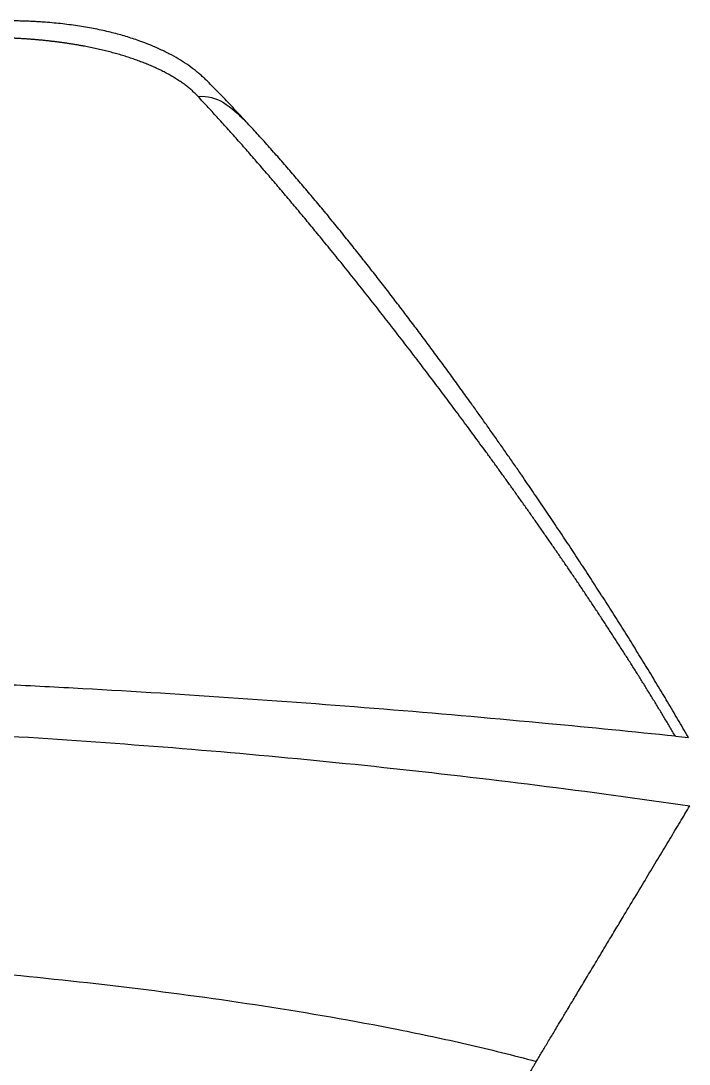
# Model space of a CAD drawing. Header units: inches. Extents: x 2 to 86, y -22 to 129.
# Drawn here: x 48.52 to 53.42, y 72.33 to 79.97 of the extents above; entities that cross this region are included whole.
import ezdxf

# ---------------------------------------------------------------- set-up
doc = ezdxf.new("R2010")
doc.units = ezdxf.units.IN
doc.header["$MEASUREMENT"] = 0
doc.layers.add('BDIM_CYAN', color=4, linetype='Continuous')

# ---------------------------------------------------------------- blocks, each defined once
blk = doc.blocks.new('2026 RHYTHM')
at = {"layer": 'BDIM_CYAN', "color": 3}
blk.add_line((49.818, 75.6575), (49.8175, 75.6582), dxfattribs=at)
at = {"layer": 'BDIM_CYAN', "color": 3, "flags": 128}
for points in [[(50.945, 73.7443), (50.993, 73.7394), (51.041, 73.7345)], [(51.041, 73.7345), (51.0395, 73.737), (51.0381, 73.7395)]]:
    blk.add_lwpolyline(points, dxfattribs=at)
at = {"layer": 'BDIM_CYAN', "color": 3}
for points, knots in [([(47.5165, 78.5431), (47.5128, 78.5469), (47.5053, 78.5543), (47.4937, 78.5653), (47.4819, 78.5763), (47.4698, 78.5871), (47.4574, 78.5978), (47.4447, 78.6084), (47.4318, 78.6189), (47.405, 78.6398), (47.3627, 78.6705), (47.3003, 78.7102), (47.2327, 78.748), (47.1333, 78.7967), (47.0204, 78.8418), (46.8927, 78.8819), (46.789, 78.9092), (46.6788, 78.933), (46.5609, 78.9531), (46.4378, 78.969), (46.34, 78.9777), (46.2717, 78.9821), (46.2339, 78.9842), (46.1958, 78.9859), (46.1574, 78.9872), (46.1188, 78.9881), (46.08, 78.9887), (46.054, 78.9887), (46.041, 78.9888)], [0, 0, 0, 0, 0.015812, 0.031558, 0.047239, 0.062857, 0.078414, 0.093912, 0.109352, 0.124735, 0.187338, 0.24851, 0.311367, 0.372399, 0.49781, 0.561524, 0.623079, 0.686816, 0.748808, 0.811504, 0.873479, 0.891444, 0.909415, 0.927409, 0.945447, 0.963546, 0.981725, 1, 1, 1, 1]), ([(47.1953, 78.6144), (47.19, 78.6171), (47.1796, 78.6225), (47.1634, 78.6304), (47.1471, 78.6382), (47.1304, 78.6459), (47.1135, 78.6535), (47.0963, 78.6609), (47.0788, 78.6683), (47.0611, 78.6755), (47.0431, 78.6826), (47.0249, 78.6896), (47.0064, 78.6965), (46.9876, 78.7032), (46.9686, 78.7098), (46.9494, 78.7163), (46.9299, 78.7227), (46.9102, 78.7289), (46.8902, 78.735), (46.87, 78.741), (46.8496, 78.7469), (46.829, 78.7526), (46.8081, 78.7582), (46.7871, 78.7637), (46.7658, 78.769), (46.7443, 78.7742), (46.7225, 78.7793), (46.7006, 78.7842), (46.6785, 78.789), (46.6561, 78.7937), (46.6336, 78.7982), (46.6109, 78.8026), (46.5879, 78.8068), (46.5648, 78.8109), (46.5415, 78.8149), (46.518, 78.8187), (46.4944, 78.8224), (46.4705, 78.826), (46.4465, 78.8294), (46.4223, 78.8326), (46.398, 78.8357), (46.3734, 78.8387), (46.3488, 78.8415), (46.3239, 78.8442), (46.2989, 78.8467), (46.2737, 78.8491), (46.2484, 78.8513), (46.223, 78.8533), (46.1974, 78.8552), (46.1716, 78.857), (46.1458, 78.8586), (46.1198, 78.86), (46.0936, 78.8613), (46.0673, 78.8624), (46.0498, 78.863), (46.041, 78.8633)], [0, 0, 0, 0, 0.019312, 0.038594, 0.057846, 0.077069, 0.096264, 0.115429, 0.134567, 0.153676, 0.172758, 0.191813, 0.210841, 0.229843, 0.248819, 0.26777, 0.286696, 0.305597, 0.324476, 0.343331, 0.362164, 0.380976, 0.399768, 0.418541, 0.437296, 0.456034, 0.474757, 0.493465, 0.51216, 0.530844, 0.549518, 0.568183, 0.586842, 0.605496, 0.624147, 0.642796, 0.661446, 0.680098, 0.698756, 0.71742, 0.736094, 0.75478, 0.773479, 0.792196, 0.810932, 0.82969, 0.848472, 0.867283, 0.886125, 0.905, 0.923912, 0.942865, 0.961862, 0.980906, 1, 1, 1, 1]), ([(47.4459, 78.4333), (47.4426, 78.4368), (47.436, 78.4438), (47.4256, 78.4542), (47.4148, 78.4645), (47.4037, 78.4747), (47.3922, 78.4848), (47.3803, 78.4948), (47.3681, 78.5047), (47.3556, 78.5144), (47.3427, 78.5241), (47.3294, 78.5337), (47.3158, 78.5431), (47.3019, 78.5524), (47.2877, 78.5616), (47.2731, 78.5707), (47.2582, 78.5797), (47.243, 78.5886), (47.2274, 78.5973), (47.2116, 78.6059), (47.2007, 78.6116), (47.1953, 78.6144)], [0, 0, 0, 0, 0.053461, 0.106826, 0.160095, 0.213269, 0.266349, 0.319335, 0.372229, 0.425032, 0.477744, 0.530365, 0.582896, 0.635339, 0.687693, 0.73996, 0.79214, 0.844233, 0.89624, 0.948162, 1, 1, 1, 1]), ([(47.7875, 78.2605), (47.7747, 78.2743), (47.7491, 78.3018), (47.7106, 78.3427), (47.6721, 78.3833), (47.6333, 78.4237), (47.5945, 78.4638), (47.5556, 78.5037), (47.5295, 78.53), (47.5165, 78.5431)], [0, 0, 0, 0, 0.142039, 0.284349, 0.426931, 0.569786, 0.712915, 0.85632, 1, 1, 1, 1]), ([(50.945, 73.7443), (50.9314, 73.7672), (50.9043, 73.8131), (50.8633, 73.8814), (50.822, 73.9496), (50.7805, 74.0175), (50.7388, 74.0852), (50.6969, 74.1527), (50.6547, 74.2199), (50.6123, 74.287), (50.5697, 74.3538), (50.527, 74.4204), (50.484, 74.4869), (50.4408, 74.5531), (50.3975, 74.6192), (50.3539, 74.6851), (50.3102, 74.7508), (50.2664, 74.8163), (50.2224, 74.8816), (50.1782, 74.9468), (50.1339, 75.0118), (50.0894, 75.0766), (50.0448, 75.1413), (50.0001, 75.2058), (49.9552, 75.2702), (49.9103, 75.3343), (49.8652, 75.3984), (49.82, 75.4622), (49.7746, 75.5259), (49.7292, 75.5894), (49.6837, 75.6528), (49.6381, 75.716), (49.5924, 75.779), (49.5466, 75.8419), (49.5008, 75.9046), (49.4548, 75.9671), (49.4088, 76.0295), (49.3628, 76.0916), (49.3166, 76.1536), (49.2704, 76.2154), (49.2242, 76.277), (49.1779, 76.3384), (49.1315, 76.3996), (49.0851, 76.4607), (49.0387, 76.5215), (48.9922, 76.5821), (48.9457, 76.6425), (48.8992, 76.7026), (48.8526, 76.7625), (48.8061, 76.8222), (48.7595, 76.8817), (48.7128, 76.9409), (48.6662, 76.9999), (48.6196, 77.0586), (48.5729, 77.117), (48.5263, 77.1752), (48.4797, 77.233), (48.433, 77.2906), (48.3864, 77.3479), (48.3303, 77.4165), (48.2647, 77.4961), (48.1897, 77.5864), (48.1147, 77.6758), (48.0399, 77.7643), (47.9651, 77.8518), (47.8905, 77.9383), (47.8159, 78.0237), (47.7416, 78.1081), (47.6674, 78.1912), (47.5933, 78.2732), (47.5195, 78.3541), (47.4705, 78.4069), (47.4459, 78.4333)], [0, 0, 0, 0, 0.012932, 0.025865, 0.038797, 0.05173, 0.064662, 0.077594, 0.090527, 0.103459, 0.116391, 0.129322, 0.142254, 0.155185, 0.168116, 0.181046, 0.193977, 0.206908, 0.219838, 0.232769, 0.2457, 0.258631, 0.271562, 0.284494, 0.297426, 0.310357, 0.323289, 0.336221, 0.349153, 0.362084, 0.375016, 0.387947, 0.400879, 0.41381, 0.426741, 0.439672, 0.452603, 0.465534, 0.478465, 0.491396, 0.504327, 0.517259, 0.53019, 0.543121, 0.556052, 0.568983, 0.581913, 0.594844, 0.607775, 0.620705, 0.633635, 0.646565, 0.659495, 0.672425, 0.685355, 0.698285, 0.711214, 0.724144, 0.737074, 0.750003, 0.770835, 0.791666, 0.812498, 0.83333, 0.854161, 0.874993, 0.895825, 0.916658, 0.937491, 0.958325, 0.979162, 1, 1, 1, 1]), ([(49.8175, 75.6582), (49.7999, 75.6836), (49.7648, 75.7346), (49.7119, 75.8107), (49.6588, 75.8867), (49.6055, 75.9625), (49.552, 76.0381), (49.4983, 76.1136), (49.4391, 76.1964), (49.3743, 76.2865), (49.3037, 76.3837), (49.2327, 76.4808), (49.1612, 76.5778), (49.0892, 76.6746), (49.0167, 76.7712), (48.9438, 76.8675), (48.8704, 76.9637), (48.7965, 77.0595), (48.722, 77.155), (48.6471, 77.2502), (48.5717, 77.345), (48.4957, 77.4394), (48.4192, 77.5333), (48.3422, 77.6266), (48.2646, 77.7194), (48.1865, 77.8116), (48.1078, 77.903), (48.0286, 77.9938), (47.9488, 78.0837), (47.8684, 78.1728), (47.8145, 78.2312), (47.7875, 78.2605)], [0, 0, 0, 0, 0.026529, 0.053127, 0.079794, 0.106531, 0.133336, 0.160212, 0.187157, 0.222173, 0.257368, 0.292743, 0.328298, 0.364034, 0.399952, 0.436051, 0.472334, 0.508801, 0.545451, 0.582288, 0.61931, 0.65652, 0.693918, 0.731506, 0.769285, 0.807254, 0.845416, 0.88377, 0.922318, 0.961061, 1, 1, 1, 1]), ([(51.0381, 73.7395), (51.0256, 73.7609), (51.0008, 73.8039), (50.9633, 73.8679), (50.9258, 73.9317), (50.888, 73.9954), (50.8501, 74.0588), (50.8121, 74.1221), (50.7739, 74.1852), (50.7356, 74.2481), (50.6972, 74.3108), (50.6586, 74.3734), (50.6198, 74.4358), (50.581, 74.4981), (50.542, 74.5602), (50.5028, 74.6222), (50.4636, 74.6841), (50.4242, 74.7458), (50.3846, 74.8073), (50.345, 74.8688), (50.3052, 74.9301), (50.2653, 74.9913), (50.2252, 75.0524), (50.1851, 75.1134), (50.1448, 75.1743), (50.1043, 75.2351), (50.0638, 75.2957), (50.0231, 75.3563), (49.9823, 75.4167), (49.9414, 75.4771), (49.9004, 75.5373), (49.8592, 75.5975), (49.8317, 75.6375), (49.818, 75.6575)], [0, 0, 0, 0, 0.031253, 0.062574, 0.093963, 0.125419, 0.156942, 0.188533, 0.220191, 0.251916, 0.283707, 0.315566, 0.347491, 0.379484, 0.411542, 0.443668, 0.47586, 0.508118, 0.540443, 0.572835, 0.605293, 0.637818, 0.670409, 0.703066, 0.735791, 0.768582, 0.80144, 0.834365, 0.867357, 0.900417, 0.933544, 0.966738, 1, 1, 1, 1]), ([(50.945, 73.7443), (50.635, 73.7761), (49.9461, 73.8441), (48.4983, 73.9722), (47.1732, 74.0631), (46.227, 74.1124), (46.041, 74.1215)], [0.0113261, 0.0113261, 0.0113261, 0.0113261, 0.0625, 0.125, 0.25, 0.2805922, 0.2805922, 0.2805922, 0.2805922]), ([(44.1085, 73.8355), (44.1709, 73.8335), (44.9867, 73.8063), (46.555, 73.7263), (48.433, 73.5634), (49.9308, 73.3891), (50.6778, 73.2877), (51.0509, 73.2338)], [0.6146573, 0.6146573, 0.6146573, 0.6146573, 0.625, 0.75, 0.875, 0.9375, 1, 1, 1, 1]), ([(50.0799, 71.6177), (50.092, 71.6379), (50.1182, 71.6815), (50.1608, 71.7525), (50.2097, 71.8338), (50.265, 71.9257), (50.3273, 72.0295), (50.3888, 72.132), (50.4505, 72.2346), (50.5091, 72.3321), (50.5796, 72.4494), (50.6578, 72.5797), (50.7429, 72.7213), (50.8247, 72.8575), (50.9032, 72.9881), (50.9784, 73.1131), (51.027, 73.1941), (51.0509, 73.2338)], [0, 0, 0, 0, 0.037482, 0.081257, 0.13131, 0.1876, 0.250066, 0.321553, 0.375143, 0.437863, 0.500203, 0.590782, 0.678393, 0.763185, 0.8451, 0.92406, 1, 1, 1, 1]), ([(34.1251, 71.413), (34.462, 71.493), (34.7936, 71.5603), (35.4532, 71.6812), (35.781, 71.7343), (36.7621, 71.8779), (37.4139, 71.9525), (38.3924, 72.0411), (38.7187, 72.0666), (39.3722, 72.1102), (39.6994, 72.1283), (40.6834, 72.1718), (41.3423, 72.1865), (42.1729, 72.1864), (42.3394, 72.1855), (42.6719, 72.1817), (42.8378, 72.1789), (43.3346, 72.1677), (43.6646, 72.1565), (44.3228, 72.1269), (44.651, 72.1084), (45.3064, 72.0636), (45.6336, 72.0374), (46.2875, 71.9764), (46.6143, 71.9418), (47.2688, 71.8624), (47.5961, 71.8179), (48.2527, 71.7165), (48.5819, 71.6599), (49.0809, 71.5606), (49.2482, 71.5251), (49.585, 71.4479), (49.7543, 71.4063), (49.9253, 71.3604)], [0, 0, 0, 0, 0.0625, 0.0625, 0.125, 0.125, 0.25, 0.25, 0.3125, 0.3125, 0.375, 0.375, 0.5, 0.5, 0.53125, 0.53125, 0.5625, 0.5625, 0.625, 0.625, 0.6875, 0.6875, 0.75, 0.75, 0.8125, 0.8125, 0.875, 0.875, 0.9375, 0.9375, 0.96875, 0.96875, 1, 1, 1, 1]), ([(49.9253, 71.3604), (49.9321, 71.3717), (49.9458, 71.3947), (49.9667, 71.4293), (49.9881, 71.4649), (50.0102, 71.5016), (50.0329, 71.5394), (50.0561, 71.5782), (50.0719, 71.6045), (50.0799, 71.6177)], [0, 0, 0, 0, 0.131925, 0.267558, 0.406861, 0.549797, 0.696327, 0.846409, 1, 1, 1, 1]), ([(49.9253, 71.3604), (49.921, 71.3533), (49.9124, 71.3389), (49.8992, 71.3168), (49.8856, 71.2942), (49.8717, 71.2711), (49.8575, 71.2474), (49.8429, 71.2232), (49.828, 71.1984), (49.8128, 71.173), (49.7971, 71.147), (49.7811, 71.1204), (49.7648, 71.0932), (49.7481, 71.0653), (49.731, 71.0369), (49.7135, 71.0078), (49.6956, 70.9781), (49.6774, 70.9477), (49.6588, 70.9167), (49.6397, 70.885), (49.6203, 70.8527), (49.6004, 70.8197), (49.5802, 70.786), (49.5595, 70.7516), (49.5384, 70.7165), (49.4917, 70.6387), (49.4133, 70.5087), (49.2957, 70.3134), (49.1599, 70.0869), (49.0349, 69.8783), (48.8888, 69.6358), (48.7663, 69.4313), (48.6432, 69.2265), (48.5654, 69.097), (48.4946, 68.9793), (48.4322, 68.8754), (48.376, 68.7818), (48.3238, 68.695), (48.2726, 68.6096), (48.2222, 68.5256), (48.1727, 68.4431), (48.1241, 68.3623), (48.0765, 68.2831), (48.03, 68.2056), (47.9844, 68.1299), (47.94, 68.056), (47.8966, 67.9839), (47.8543, 67.9136), (47.8265, 67.8674), (47.8128, 67.8446)], [0, 0, 0, 0, 0.009225, 0.018551, 0.027978, 0.037509, 0.047142, 0.056879, 0.06672, 0.076666, 0.086716, 0.096873, 0.107135, 0.117504, 0.127979, 0.138562, 0.149251, 0.160049, 0.170953, 0.181966, 0.193086, 0.204314, 0.215651, 0.227095, 0.238648, 0.250309, 0.303168, 0.362387, 0.428101, 0.500374, 0.536521, 0.625326, 0.661441, 0.69432, 0.723928, 0.750245, 0.772097, 0.793524, 0.814519, 0.835078, 0.855196, 0.87487, 0.894097, 0.912876, 0.931204, 0.94908, 0.966505, 0.983478, 1, 1, 1, 1])]:
    blk.add_open_spline(points, degree=3, knots=knots, dxfattribs=at)
blk.add_open_spline([(47.4459, 78.4333), (47.5832, 78.4529), (47.6878, 78.3544), (47.7875, 78.2605)], degree=3, dxfattribs=at)

msp = doc.modelspace()

# ---------------------------------------------------------------- block references
msp.add_blockref('2026 RHYTHM', (2.3733, 0.9854))

doc.saveas('drawing.dxf')
